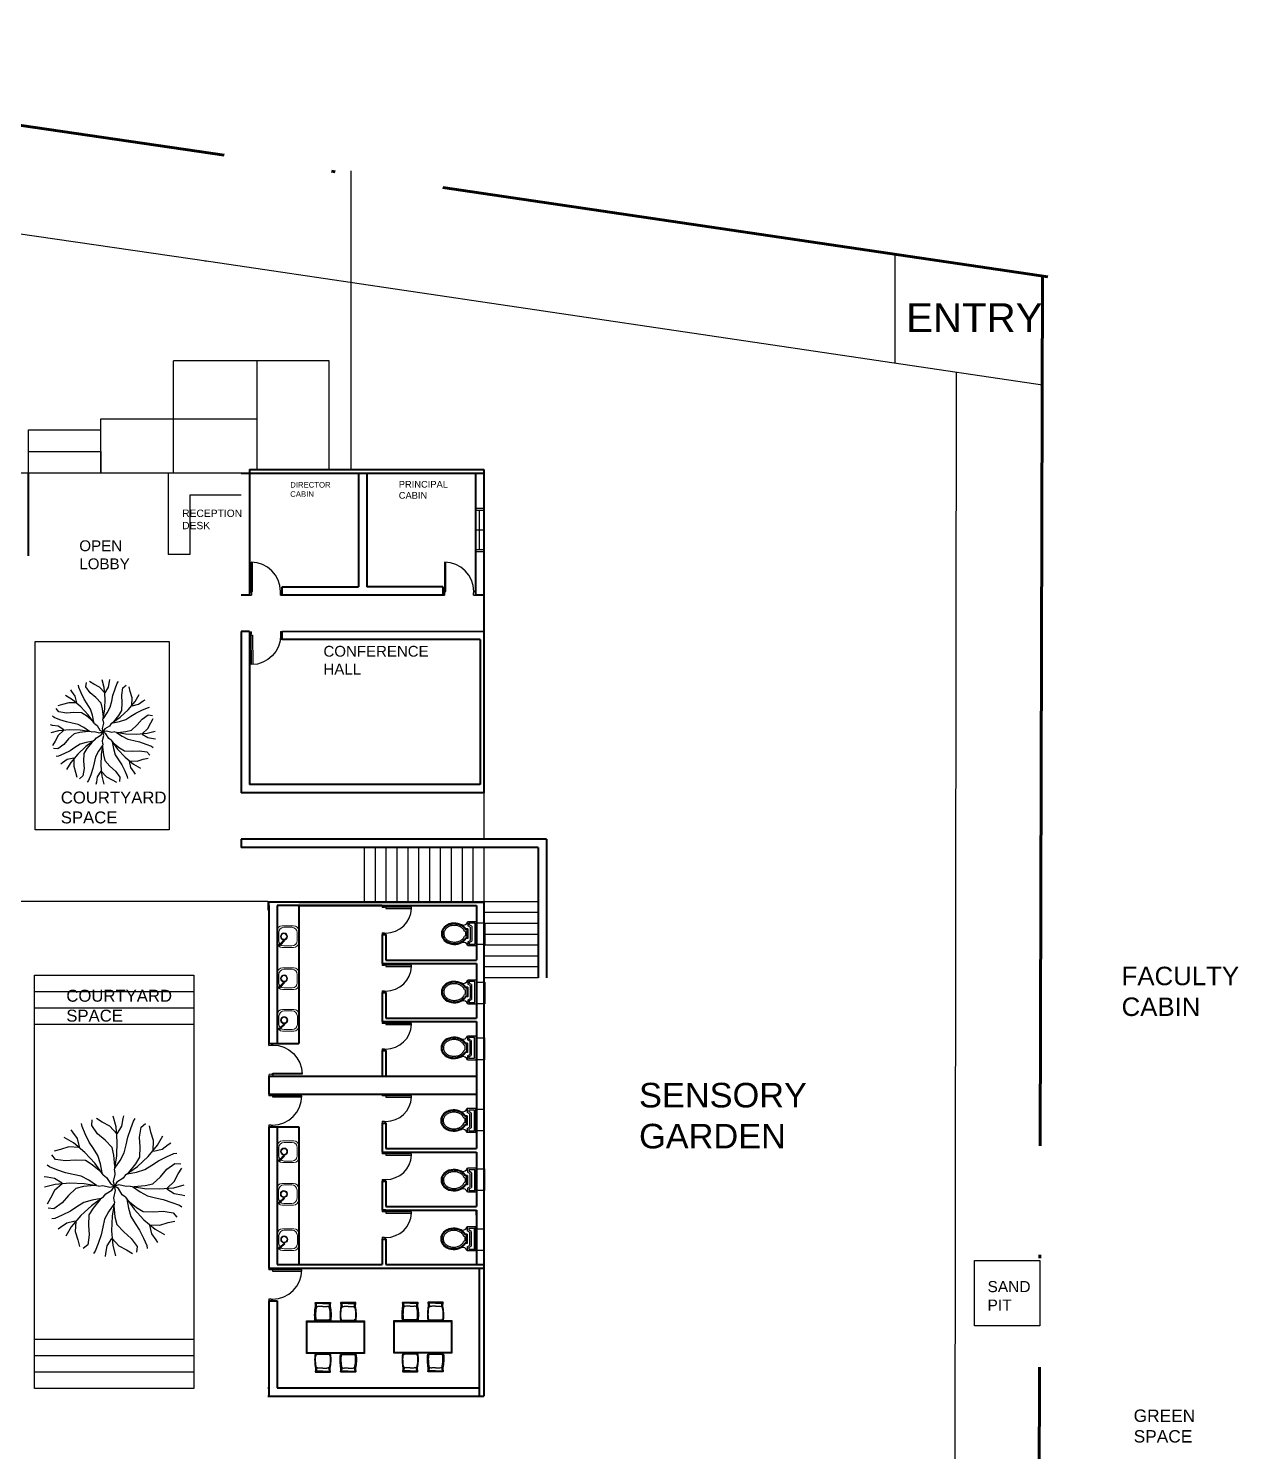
# Model space of a CAD drawing. Header units: metres. Extents: x -353 to 1688, y -477 to 135.
# Drawn here: x 774.8 to 808.19, y -295.71 to -256.45 of the extents above; entities that cross this region are included whole.
import ezdxf

# ---------------------------------------------------------------- set-up
doc = ezdxf.new("R2010")
doc.units = ezdxf.units.M
doc.header["$MEASUREMENT"] = 0
doc.linetypes.add('ACAD_ISO04W100', pattern=[30, 24, -3, 0, -3])
for name, color, linetype in [('ARCH', 7, 'Continuous'), ('door space', 1, 'Continuous'), ('ID-LOOSE2', 8, 'Continuous'), ('TREES', 82, 'Continuous'), ('WINDOW', 10, 'Continuous')]:
    doc.layers.add(name, color=color, linetype=linetype)
for name, color, linetype, plot in [('FURNITURE', 130, 'Continuous', False), ('STAIR', 231, 'Continuous', False), ('TEXT', 141, 'Continuous', False)]:
    doc.layers.add(name, color=color, linetype=linetype, plot=plot)
doc.layers.add('SITE BOUNDARY', color=6, linetype='ACAD_ISO04W100', lineweight=60)
doc.layers.add('WALL', color=2, linetype='Continuous', lineweight=40)
doc.styles.get("Standard").update_dxf_attribs({"font": 'arial.ttf'})

# ---------------------------------------------------------------- blocks, each defined once
blk = doc.blocks.new('BRANCHZ', base_point=(0.5, 0.5))
for p, q in [((0.83, 0.567), (0.876, 0.621)), ((0.876, 0.621), (0.934, 0.663)), ((0.934, 0.663), (0.976, 0.659)), ((0.959, 0.588), (0.984, 0.629)), ((0.721, 0.504), (0.776, 0.517)), ((0.776, 0.517), (0.83, 0.567)), ((0.876, 0.483), (0.93, 0.533)), ((0.93, 0.533), (0.959, 0.588)), ((0.533, 0.508), (0.5, 0.5)), ((0.584, 0.496), (0.533, 0.508)), ((0.613, 0.5), (0.584, 0.496)), ((0.613, 0.5), (0.717, 0.483)), ((0.629, 0.496), (0.684, 0.458)), ((0.642, 0.496), (0.721, 0.504)), ((0.684, 0.458), (0.738, 0.429)), ((0.717, 0.483), (0.821, 0.479)), ((0.738, 0.429), (0.796, 0.416)), ((0.796, 0.416), (0.851, 0.404)), ((0.821, 0.479), (0.926, 0.488)), ((0.876, 0.479), (0.93, 0.446)), ((0.926, 0.488), (1.001, 0.508)), ((0.93, 0.446), (0.984, 0.437)), ((0.984, 0.437), (1.005, 0.433)), ((0.851, 0.404), (0.913, 0.383)), ((0.913, 0.383), (0.967, 0.362)), ((0.967, 0.362), (0.984, 0.35))]:
    blk.add_line(p, q)
blk = doc.blocks.new('TREE-16')
at = {"xscale": 120, "yscale": 120, "zscale": 120}
for rotation in [134.9999999999999, 90, 44.99999999999985, 180, 224.9999999999999, 314.9999999999998, 270]:
    blk.add_blockref('BRANCHZ', (0, 0), dxfattribs=dict(at, rotation=rotation))
blk.add_blockref('BRANCHZ', (0, 0), dxfattribs=at)
blk = doc.blocks.new('A$C50846A53')
at = {"linetype": 'Continuous'}
for p, q in [((0, 0.74), (0, 0.56)), ((0.5, 0.74), (0, 0.74)), ((0.47, 0.71), (0.03, 0.71)), ((0.03, 0.71), (0.03, 0.59)), ((0.093, 0.64), (0.063, 0.59)), ((0.11, 0.61), (0.08, 0.56)), ((0.093, 0.64), (0.407, 0.64)), ((0.11, 0.61), (0.39, 0.61)), ((0.42, 0.56), (0.39, 0.61)), ((0.437, 0.59), (0.407, 0.64)), ((0.47, 0.59), (0.47, 0.71)), ((0.5, 0.56), (0.5, 0.74)), ((0, 0.56), (0.08, 0.56)), ((0.03, 0.59), (0.063, 0.59)), ((0.15, 0.557), (0.15, 0.52)), ((0.15, 0.557), (0.351, 0.557)), ((0.17, 0.537), (0.332, 0.537)), ((0.2, 0.507), (0.2, 0.488)), ((0.2, 0.507), (0.301, 0.507)), ((0.301, 0.507), (0.301, 0.488)), ((0.351, 0.557), (0.351, 0.52)), ((0.42, 0.56), (0.5, 0.56)), ((0.437, 0.59), (0.47, 0.59))]:
    blk.add_line(p, q, dxfattribs=at)
for centre, radius, start, end in [((-0.039, 0.461), 0.106, 344.642, 68.7339), ((0.11, 0.542), 0.06, 306.0032, 355.4798), ((0.391, 0.542), 0.06, 184.5202, 233.9959), ((0.539, 0.461), 0.106, 111.2661, 195.358)]:
    blk.add_arc(centre, radius, start, end, dxfattribs=at)
blk.add_ellipse((0.251, 0.274), major_axis=(0, 0.274), ratio=0.828948, start_param=0.459479, end_param=5.823706, dxfattribs=at)
for points, knots in [([(0.145, 0.493), (0.144, 0.492), (0.143, 0.491), (0.132, 0.483), (0.123, 0.475), (0.106, 0.457), (0.098, 0.447), (0.084, 0.426), (0.077, 0.415), (0.066, 0.391), (0.061, 0.378), (0.053, 0.352), (0.05, 0.339), (0.045, 0.311), (0.044, 0.298), (0.043, 0.27), (0.043, 0.256), (0.046, 0.228), (0.049, 0.215), (0.055, 0.188), (0.059, 0.175), (0.069, 0.15), (0.075, 0.138), (0.088, 0.116), (0.095, 0.105), (0.111, 0.085), (0.12, 0.077), (0.138, 0.06), (0.147, 0.053), (0.167, 0.041), (0.178, 0.036), (0.199, 0.028), (0.209, 0.025), (0.231, 0.021), (0.242, 0.02), (0.264, 0.02), (0.275, 0.021), (0.297, 0.026), (0.307, 0.029), (0.328, 0.038), (0.338, 0.044), (0.358, 0.057), (0.367, 0.064), (0.385, 0.081), (0.394, 0.09), (0.409, 0.11), (0.416, 0.121), (0.429, 0.144), (0.434, 0.156), (0.444, 0.181), (0.448, 0.194), (0.454, 0.221), (0.456, 0.235), (0.458, 0.262), (0.458, 0.276), (0.457, 0.304), (0.455, 0.318), (0.45, 0.345), (0.447, 0.358), (0.438, 0.384), (0.433, 0.396), (0.421, 0.42), (0.414, 0.431), (0.399, 0.452), (0.391, 0.461), (0.374, 0.479), (0.365, 0.486), (0.356, 0.493)], [0.542145, 0.542145, 0.542145, 0.542145, 0.562703, 0.562703, 0.724661, 0.724661, 0.886619, 0.886619, 1.048577, 1.048577, 1.210535, 1.210535, 1.372493, 1.372493, 1.534451, 1.534451, 1.696409, 1.696409, 1.858367, 1.858367, 2.020325, 2.020325, 2.182283, 2.182283, 2.344241, 2.344241, 2.506199, 2.506199, 2.668157, 2.668157, 2.830115, 2.830115, 2.992073, 2.992073, 3.154031, 3.154031, 3.315989, 3.315989, 3.477947, 3.477947, 3.639905, 3.639905, 3.801863, 3.801863, 3.963821, 3.963821, 4.125779, 4.125779, 4.287737, 4.287737, 4.449695, 4.449695, 4.611653, 4.611653, 4.773611, 4.773611, 4.935569, 4.935569, 5.097526, 5.097526, 5.259484, 5.259484, 5.421442, 5.421442, 5.5834, 5.5834, 5.741045, 5.741045, 5.741045, 5.741045]), ([(0.2, 0.488), (0.17, 0.474), (0.164, 0.47), (0.151, 0.46), (0.144, 0.454), (0.13, 0.439), (0.123, 0.431), (0.111, 0.413), (0.106, 0.404), (0.096, 0.384), (0.091, 0.373), (0.084, 0.352), (0.081, 0.34), (0.076, 0.317), (0.075, 0.305), (0.073, 0.282), (0.073, 0.27), (0.074, 0.246), (0.076, 0.234), (0.08, 0.211), (0.083, 0.2), (0.09, 0.178), (0.095, 0.167), (0.104, 0.147), (0.11, 0.138), (0.122, 0.12), (0.128, 0.112), (0.142, 0.097), (0.149, 0.09), (0.165, 0.078), (0.173, 0.073), (0.189, 0.064), (0.197, 0.06), (0.214, 0.055), (0.222, 0.053), (0.239, 0.05), (0.248, 0.05), (0.266, 0.051), (0.276, 0.052), (0.296, 0.057), (0.306, 0.061), (0.325, 0.071), (0.335, 0.077), (0.353, 0.091), (0.361, 0.099), (0.377, 0.117), (0.384, 0.127), (0.398, 0.149), (0.404, 0.161), (0.414, 0.185), (0.418, 0.198), (0.424, 0.225), (0.426, 0.239), (0.428, 0.267), (0.428, 0.281), (0.426, 0.309), (0.424, 0.323), (0.418, 0.349), (0.414, 0.363), (0.404, 0.387), (0.398, 0.399), (0.385, 0.421), (0.378, 0.431), (0.362, 0.449), (0.353, 0.458), (0.338, 0.469), (0.332, 0.474), (0.301, 0.488)], [0.459479, 0.459479, 0.459479, 0.459479, 0.567422, 0.567422, 0.720865, 0.720865, 0.874307, 0.874307, 1.02775, 1.02775, 1.181192, 1.181192, 1.334635, 1.334635, 1.488077, 1.488077, 1.64152, 1.64152, 1.794963, 1.794963, 1.948405, 1.948405, 2.101848, 2.101848, 2.25529, 2.25529, 2.408733, 2.408733, 2.562175, 2.562175, 2.715618, 2.715618, 2.86906, 2.86906, 3.022503, 3.022503, 3.175946, 3.175946, 3.356457, 3.356457, 3.536968, 3.536968, 3.717479, 3.717479, 3.89799, 3.89799, 4.078501, 4.078501, 4.259012, 4.259012, 4.439523, 4.439523, 4.620035, 4.620035, 4.800546, 4.800546, 4.981057, 4.981057, 5.161568, 5.161568, 5.342079, 5.342079, 5.52259, 5.52259, 5.703101, 5.703101, 5.823706, 5.823706, 5.823706, 5.823706])]:
    blk.add_open_spline(points, degree=3, knots=knots, dxfattribs=at)
blk = doc.blocks.new('DOOR-80')
at = {"layer": 'ARCH', "color": 32}
for p, q in [((-360, -263), (-360, -363)), ((-315, -263), (-360, -263)), ((-360, -363), (-310, -363)), ((-315, -263), (-315, -303)), ((-310, -303), (-315, -303)), ((-310, -303), (-310, -363)), ((390, -363), (390, -303)), ((395, -303), (390, -303)), ((390, -363), (440, -363)), ((440, -263), (395, -263)), ((395, -303), (395, -263)), ((440, -363), (440, -263))]:
    blk.add_line(p, q, dxfattribs=at)
blk.add_lwpolyline([(-280, 447), (-315, 447), (-315, -263), (-280, -263)], close=True, dxfattribs=at)
at = {"layer": 'ARCH', "color": 40}
blk.add_arc((-315, -263), 710, 0, 87.1744, dxfattribs=at)
blk = doc.blocks.new('A$C027E3DAA')
at = {"lineweight": 5}
for p, q in [((0, 100), (0, 320)), ((31, 132), (31, 288)), ((48, 356), (128, 276)), ((142, 290), (63, 369)), ((320, 420), (100, 420)), ((128, 276), (142, 290)), ((291, 388), (131, 388)), ((391, 132), (391, 288)), ((420, 100), (420, 320)), ((291, 32), (131, 32)), ((320, 0), (100, 0))]:
    blk.add_line(p, q, dxfattribs=at)
for centre, radius in [((47, 373), 16.5), ((47, 373), 8.24), ((214, 287), 68.5), ((214, 287), 54.8)]:
    blk.add_circle(centre, radius, dxfattribs=at)
for centre, start, end in [((100, 320), 90, 180), ((131, 288), 90, 180), ((291, 288), 0, 90), ((320, 320), 0, 90), ((100, 100), 180, 270), ((131, 132), 180, 270), ((291, 132), 270, 0), ((320, 100), 270, 0)]:
    blk.add_arc(centre, 100, start, end, dxfattribs=at)
blk = doc.blocks.new('A$C1D6968EA')
at = {"layer": 'ID-LOOSE2'}
for p, q in [((0.02, 0.387), (0.016, 0.396)), ((0.02, 0.387), (0.02, 0.396)), ((0.001, 0.385), (0.02, 0.387)), ((0.001, 0.017), (0.02, 0.016)), ((0.02, 0.016), (0.016, 0.006)), ((0.02, 0.016), (0.02, 0.006)), ((0.374, 0.201), (0.374, 0.308)), ((0.374, 0.201), (0.374, 0.094)), ((0.455, 0.201), (0.455, 0.385)), ((0.455, 0.201), (0.455, 0.018)), ((0.456, 0.201), (0.456, 0.385)), ((0.456, 0.201), (0.456, 0.018)), ((0.464, 0.201), (0.464, 0.385)), ((0.464, 0.201), (0.464, 0.017))]:
    blk.add_line(p, q, dxfattribs=at)
for centre, radius, start, end in [((0.137, -0.752), 1.154, 78.4357, 96.8363), ((-0.011, 0.389), 0.012, 341.7536, 26.5375), ((0.137, 1.154), 1.154, 263.1637, 281.5643), ((-0.011, 0.014), 0.012, 333.4625, 18.2464), ((0.276, 0.307), 0.0978, 0.5164, 53.1927), ((0.276, 0.095), 0.0978, 306.8073, 359.4836), ((0.346, 0.685), 0.317, 271.1591, 287.5641), ((0.346, -0.282), 0.317, 72.4359, 88.8409), ((0.394, 0.618), 0.241, 264.5513, 285.9626), ((0.394, -0.216), 0.241, 74.0374, 95.4487), ((0.454, 0.385), 0.000433, 341.7715, 99.2202), ((0.454, 0.018), 0.000433, 260.7798, 18.2285), ((0.455, 0.385), 0.000725, 357.3762, 107.5208), ((0.455, 0.018), 0.000725, 252.4792, 2.6238), ((0.461, 0.384), 0.00242, 10.345, 111.3742), ((0.461, 0.018), 0.00242, 248.6258, 349.655)]:
    blk.add_arc(centre, radius, start, end, dxfattribs=at)

msp = doc.modelspace()

# ---------------------------------------------------------------- linework, layer by layer
for p, q in [((800.32525, -329.05153), (800.40743, -265.93199)), ((778.65725, -268.7256), (778.65725, -270.96868)), ((779.25725, -269.3256), (779.25725, -270.96868)), ((779.25725, -270.96868), (778.65725, -270.96868)), ((787.36586, -277.5456), (787.36586, -278.8156)), ((784.06586, -279.0456), (784.06586, -280.5456)), ((784.96586, -279.0456), (784.96586, -280.5456)), ((787.36586, -279.0456), (787.36586, -280.5456)), ((781.40586, -280.5256), (781.40586, -280.7756)), ((787.36586, -280.5456), (784.06586, -280.5456))]:
    msp.add_line(p, q)
at = {"layer": 'Defpoints'}
for p, q in [((756.4045, -259.50639), (779.83171, -262.87926)), ((779.83171, -262.87926), (802.77539, -266.28331)), ((798.71304, -265.6806), (798.71304, -262.68322)), ((802.78384, -263.28331), (802.78384, -266.28331)), ((780.67586, -268.7256), (770.34317, -268.7256)), ((780.67586, -269.3256), (779.25725, -269.3256)), ((774.8023, -271.00385), (774.80317, -271.00385)), ((780.90586, -271.8556), (780.90586, -271.8556)), ((780.90586, -271.8556), (780.90586, -271.8556)), ((780.90586, -271.8556), (780.90586, -271.8556)), ((784.13586, -271.8556), (784.13488, -271.8556)), ((774.98489, -273.36542), (778.68489, -273.36542)), ((774.98489, -278.56542), (774.98489, -273.36542)), ((778.68489, -273.36542), (778.68489, -278.56542)), ((778.68489, -278.56542), (774.98489, -278.56542)), ((772.98586, -280.5256), (781.40586, -280.5256)), ((774.96839, -282.57406), (779.36839, -282.57406)), ((774.96839, -293.97406), (774.96839, -282.57406)), ((779.36839, -282.57406), (779.36839, -293.97406)), ((800.90329, -290.44318), (802.70329, -290.44318)), ((800.90329, -292.24318), (800.90329, -290.44318)), ((802.70329, -290.44318), (802.70329, -292.24318)), ((802.70329, -292.24318), (800.90329, -292.24318)), ((779.36839, -293.97406), (774.96839, -293.97406))]:
    msp.add_line(p, q, dxfattribs=at)
at = {"layer": 'door space'}
for p, q in [((780.94784, -271.17626), (780.94784, -271.98626)), ((780.98284, -271.98626), (780.98284, -271.17626)), ((786.28086, -271.1756), (786.28086, -271.9856)), ((786.31586, -271.9856), (786.31586, -271.1756)), ((780.94784, -271.98626), (780.90284, -271.98626)), ((780.90284, -271.98626), (780.90284, -272.08626)), ((780.94784, -271.98626), (780.98284, -271.98626)), ((780.94784, -271.98626), (780.94784, -272.02626)), ((780.95284, -272.02626), (780.94784, -272.02626)), ((780.95284, -272.02626), (780.95284, -272.08626)), ((781.75784, -272.02626), (781.75284, -272.02626)), ((781.75284, -272.08626), (781.75284, -272.02626)), ((781.80284, -271.98626), (781.75784, -271.98626)), ((781.75784, -272.02626), (781.75784, -271.98626)), ((781.80284, -272.08626), (781.80284, -271.98626)), ((786.28086, -271.9856), (786.23586, -271.9856)), ((786.23586, -271.9856), (786.23586, -272.0856)), ((786.28086, -271.9856), (786.31586, -271.9856)), ((786.28086, -271.9856), (786.28086, -272.0256)), ((786.28586, -272.0256), (786.28086, -272.0256)), ((786.28586, -272.0256), (786.28586, -272.0856)), ((787.09086, -272.0256), (787.08586, -272.0256)), ((787.08586, -272.0856), (787.08586, -272.0256)), ((787.13586, -271.9856), (787.09086, -271.9856)), ((787.09086, -272.0256), (787.09086, -271.9856)), ((787.13586, -272.0856), (787.13586, -271.9856)), ((780.90284, -272.08626), (780.95284, -272.08626)), ((781.75284, -272.08626), (781.80284, -272.08626)), ((786.23586, -272.0856), (786.28586, -272.0856)), ((787.08586, -272.0856), (787.13586, -272.0856)), ((780.90514, -273.09602), (780.95514, -273.09552)), ((780.90615, -273.19601), (780.90514, -273.09602)), ((780.95114, -273.19556), (780.90615, -273.19601)), ((780.95574, -273.15551), (780.95074, -273.15556)), ((780.95114, -273.19556), (780.95074, -273.15556)), ((780.95114, -273.19556), (780.98614, -273.19521)), ((780.95927, -274.00552), (780.95114, -273.19556)), ((780.95574, -273.15551), (780.95514, -273.09552)), ((780.98614, -273.19521), (780.99427, -274.00517)), ((781.7551, -273.08749), (781.8051, -273.08699)), ((781.7551, -273.08749), (781.7557, -273.14748)), ((781.7607, -273.14743), (781.7557, -273.14748)), ((781.7607, -273.14743), (781.7611, -273.18743)), ((781.8061, -273.18698), (781.7611, -273.18743)), ((781.8051, -273.08699), (781.8061, -273.18698)), ((781.43619, -284.45751), (781.53619, -284.45651)), ((781.43669, -284.50751), (781.43619, -284.45751)), ((781.43669, -284.50751), (781.49669, -284.50691)), ((781.49664, -284.50191), (781.53664, -284.5015)), ((781.53619, -284.45651), (781.53664, -284.5015)), ((781.50472, -285.30686), (781.44472, -285.30747)), ((781.44522, -285.35746), (781.44472, -285.30747)), ((781.54522, -285.35646), (781.44522, -285.35746)), ((781.50472, -285.30686), (781.50477, -285.31186)), ((781.54477, -285.31146), (781.50477, -285.31186)), ((781.54442, -285.27646), (782.35438, -285.26833)), ((781.54477, -285.31146), (781.54442, -285.27646)), ((782.35473, -285.30333), (781.54477, -285.31146)), ((781.54477, -285.31146), (781.54522, -285.35646)), ((781.43764, -285.85176), (781.43764, -285.90176)), ((781.53764, -285.85176), (781.43764, -285.85176)), ((781.49764, -285.90176), (781.43764, -285.90176)), ((781.53764, -285.89676), (781.49764, -285.89676)), ((781.49764, -285.90176), (781.49764, -285.89676)), ((781.53764, -285.89676), (781.53764, -285.85176)), ((782.34764, -285.89676), (781.53764, -285.89676)), ((781.53764, -285.89676), (781.53764, -285.93176)), ((781.53764, -285.93176), (782.34764, -285.93176)), ((781.43764, -286.70176), (781.43764, -286.75176)), ((781.43764, -286.70176), (781.49764, -286.70176)), ((781.43764, -286.75176), (781.53764, -286.75176)), ((781.49764, -286.70676), (781.49764, -286.70176)), ((781.49764, -286.70676), (781.53764, -286.70676)), ((781.53764, -286.75176), (781.53764, -286.70676)), ((781.43554, -290.65374), (781.43554, -290.70374)), ((781.53554, -290.65374), (781.43554, -290.65374)), ((781.49554, -290.70374), (781.43554, -290.70374)), ((781.53554, -290.69874), (781.49554, -290.69874)), ((781.49554, -290.70374), (781.49554, -290.69874)), ((781.53554, -290.69874), (781.53554, -290.65374)), ((782.34554, -290.69874), (781.53554, -290.69874)), ((781.53554, -290.69874), (781.53554, -290.73374)), ((781.53554, -290.73374), (782.34554, -290.73374)), ((781.43554, -291.50374), (781.43554, -291.55374)), ((781.43554, -291.50374), (781.49554, -291.50374)), ((781.43554, -291.55374), (781.53554, -291.55374)), ((781.49554, -291.50874), (781.49554, -291.50374)), ((781.49554, -291.50874), (781.53554, -291.50874)), ((781.53554, -291.55374), (781.53554, -291.50874))]:
    msp.add_line(p, q, dxfattribs=at)
for centre, major_axis in [((780.94784, -271.98626), (-0.57276, 0.57276)), ((786.28086, -271.9856), (-0.57276, 0.57276)), ((781.53764, -285.89676), (0.57276, 0.57276)), ((781.53554, -290.69874), (0.57276, 0.57276))]:
    msp.add_ellipse(centre, major_axis=major_axis, ratio=1, start_param=3.92699082, end_param=5.49778714, dxfattribs=at)
at = {"layer": 'door space', "extrusion": (0, 0, -1)}
for centre, major_axis in [((780.95114, -273.19556), (-0.56698, -0.57848)), ((781.54477, -285.31146), (0.57848, -0.56698))]:
    msp.add_ellipse(centre, major_axis=major_axis, ratio=1, start_param=3.92699082, end_param=5.49778714, dxfattribs=at)
at = {"layer": 'FURNITURE'}
for points in [[(783.13699, -291.62202, 0.10252325), (783.12741, -291.7094, -0.08046065), (783.14298, -292.08663, -0.30229994), (783.11856, -292.08371, 0.1979323), (783.10942, -292.08304, -0.02819302), (783.05535, -292.08663), (782.9253, -292.08663), (782.79526, -292.08663, -0.02819302), (782.74119, -292.08304, 0.1979323), (782.73205, -292.08371, -0.30229994), (782.70762, -292.08663, -0.08046065), (782.72319, -291.7094, 0.10252325), (782.71361, -291.62202, -0.58711132), (782.72439, -291.60283), (783.12621, -291.60283, -0.58711132)], [(783.41361, -291.62202, -0.10252325), (783.42319, -291.7094, 0.08046065), (783.40762, -292.08663, 0.30229994), (783.43205, -292.08371, -0.1979323), (783.44119, -292.08304, 0.02819302), (783.49526, -292.08663), (783.6253, -292.08663), (783.75535, -292.08663, 0.02819302), (783.80942, -292.08304, -0.1979323), (783.81856, -292.08371, 0.30229994), (783.84298, -292.08663, 0.08046065), (783.82741, -291.7094, -0.10252325), (783.83699, -291.62202, 0.58711132), (783.82621, -291.60283), (783.42439, -291.60283, 0.58711132)], [(785.54789, -291.61286, 0.10252325), (785.53831, -291.70025, -0.08046065), (785.55388, -292.07748, -0.30229994), (785.52946, -292.07455, 0.1979323), (785.52031, -292.07389, -0.02819302), (785.46625, -292.07748), (785.3362, -292.07748), (785.20616, -292.07748, -0.02819302), (785.15209, -292.07389, 0.1979323), (785.14295, -292.07455, -0.30229994), (785.11852, -292.07748, -0.08046065), (785.13409, -291.70025, 0.10252325), (785.12451, -291.61286, -0.58711132), (785.13529, -291.59368), (785.53711, -291.59368, -0.58711132)], [(785.82451, -291.61286, -0.10252325), (785.83409, -291.70025, 0.08046065), (785.81852, -292.07748, 0.30229994), (785.84295, -292.07455, -0.1979323), (785.85209, -292.07389, 0.02819302), (785.90616, -292.07748), (786.0362, -292.07748), (786.16625, -292.07748, 0.02819302), (786.22031, -292.07389, -0.1979323), (786.22946, -292.07455, 0.30229994), (786.25388, -292.07748, 0.08046065), (786.23831, -291.70025, -0.10252325), (786.24789, -291.61286, 0.58711132), (786.23711, -291.59368), (785.83529, -291.59368, 0.58711132)], [(783.13699, -293.50125, -0.10252325), (783.12741, -293.41386, 0.08046065), (783.14298, -293.03663, 0.30229994), (783.11856, -293.03956, -0.1979323), (783.10942, -293.04022, 0.02819302), (783.05535, -293.03663), (782.9253, -293.03663), (782.79526, -293.03663, 0.02819302), (782.74119, -293.04022, -0.1979323), (782.73205, -293.03956, 0.30229994), (782.70762, -293.03663, 0.08046065), (782.72319, -293.41386, -0.10252325), (782.71361, -293.50125, 0.58711132), (782.72439, -293.52043), (783.12621, -293.52043, 0.58711132)], [(783.41361, -293.50125, 0.10252325), (783.42319, -293.41386, -0.08046065), (783.40762, -293.03663, -0.30229994), (783.43205, -293.03956, 0.1979323), (783.44119, -293.04022, -0.02819302), (783.49526, -293.03663), (783.6253, -293.03663), (783.75535, -293.03663, -0.02819302), (783.80942, -293.04022, 0.1979323), (783.81856, -293.03956, -0.30229994), (783.84298, -293.03663, -0.08046065), (783.82741, -293.41386, 0.10252325), (783.83699, -293.50125, -0.58711132), (783.82621, -293.52043), (783.42439, -293.52043, -0.58711132)], [(785.54789, -293.49209, -0.10252325), (785.53831, -293.40471, 0.08046065), (785.55388, -293.02748, 0.30229994), (785.52946, -293.03041, -0.1979323), (785.52031, -293.03107, 0.02819302), (785.46625, -293.02748), (785.3362, -293.02748), (785.20616, -293.02748, 0.02819302), (785.15209, -293.03107, -0.1979323), (785.14295, -293.03041, 0.30229994), (785.11852, -293.02748, 0.08046065), (785.13409, -293.40471, -0.10252325), (785.12451, -293.49209, 0.58711132), (785.13529, -293.51128), (785.53711, -293.51128, 0.58711132)], [(785.82451, -293.49209, 0.10252325), (785.83409, -293.40471, -0.08046065), (785.81852, -293.02748, -0.30229994), (785.84295, -293.03041, 0.1979323), (785.85209, -293.03107, -0.02819302), (785.90616, -293.02748), (786.0362, -293.02748), (786.16625, -293.02748, -0.02819302), (786.22031, -293.03107, 0.1979323), (786.22946, -293.03041, -0.30229994), (786.25388, -293.02748, -0.08046065), (786.23831, -293.40471, 0.10252325), (786.24789, -293.49209, -0.58711132), (786.23711, -293.51128), (785.83529, -293.51128, -0.58711132)]]:
    msp.add_lwpolyline(points, format="xyb", close=True, dxfattribs=at)
for points in [[(782.4753, -293.01163), (782.4753, -292.11163), (784.0753, -292.11163), (784.0753, -293.01163)], [(782.4953, -292.99163), (782.4953, -292.13163), (784.0553, -292.13163), (784.0553, -292.99163)], [(784.8862, -293.00248), (784.8862, -292.10248), (786.4862, -292.10248), (786.4862, -293.00248)], [(784.9062, -292.98248), (784.9062, -292.12248), (786.4662, -292.12248), (786.4662, -292.98248)]]:
    msp.add_lwpolyline(points, close=True, dxfattribs=at)
at = {"layer": 'SITE BOUNDARY'}
for p, q in [((756.45707, -256.45412), (802.92683, -263.30439)), ((802.78384, -263.28331), (802.60039, -328.37691))]:
    msp.add_line(p, q, dxfattribs=at)
at = {"layer": 'STAIR'}
for p, q in [((783.70317, -268.6256), (783.70317, -260.38212)), ((778.80317, -268.7256), (778.80317, -265.6256)), ((783.10317, -265.6256), (778.80317, -265.6256)), ((781.10317, -265.6256), (781.10317, -268.6256)), ((783.10317, -268.6256), (783.10317, -265.6256)), ((776.80317, -268.7256), (776.80317, -267.2256)), ((776.80317, -267.2256), (781.10317, -267.2256)), ((774.80317, -268.7256), (774.80317, -267.5256)), ((774.80317, -267.5256), (776.80317, -267.5256)), ((774.80317, -268.1256), (776.80317, -268.1256)), ((776.80317, -268.1256), (776.80317, -268.7256)), ((781.10317, -268.6256), (783.10317, -268.6256)), ((784.06586, -279.0456), (784.06586, -280.5456)), ((784.36586, -279.0456), (784.36586, -280.5456)), ((784.66586, -279.0456), (784.66586, -280.5456)), ((784.96586, -279.0456), (784.96586, -280.5456)), ((785.26586, -279.0456), (785.26586, -280.5456)), ((785.56586, -279.0456), (785.56586, -280.5456)), ((785.86586, -279.0456), (785.86586, -280.5456)), ((786.16586, -279.0456), (786.16586, -280.5456)), ((786.46586, -279.0456), (786.46586, -280.5456)), ((786.76586, -279.0456), (786.76586, -280.5456)), ((787.06586, -279.0456), (787.06586, -280.5456)), ((787.36586, -279.0456), (787.36586, -280.5456)), ((788.86586, -280.5456), (787.36586, -280.5456)), ((788.86586, -280.8456), (787.36586, -280.8456)), ((788.86586, -281.1456), (787.36586, -281.1456)), ((788.86586, -281.4456), (787.36586, -281.4456)), ((788.86586, -281.7456), (787.36586, -281.7456)), ((788.86586, -282.0456), (787.36586, -282.0456)), ((788.86586, -282.3456), (787.36586, -282.3456)), ((788.86586, -282.6456), (787.36586, -282.6456)), ((774.96839, -283.02406), (779.36839, -283.02406)), ((774.96839, -283.47406), (779.36839, -283.47406)), ((774.96839, -283.92406), (779.36839, -283.92406)), ((779.36839, -292.62406), (774.96839, -292.62406)), ((779.36839, -293.07406), (774.96839, -293.07406)), ((779.36839, -293.52406), (774.96839, -293.52406))]:
    msp.add_line(p, q, dxfattribs=at)
at = {"layer": 'WALL'}
for p, q in [((779.69195, -259.87926), (779.69195, -259.87926)), ((779.69195, -262.85914), (779.69195, -262.87926)), ((774.80317, -271.00385), (774.80317, -268.72005)), ((780.67586, -268.7256), (787.36586, -268.7256)), ((780.90586, -268.6256), (780.90586, -271.8556)), ((780.90586, -268.6256), (787.36586, -268.6256)), ((783.90586, -268.7256), (783.90586, -271.8556)), ((784.13586, -268.7256), (784.13586, -271.8556)), ((787.13586, -268.7256), (787.13586, -272.0856)), ((787.36586, -268.6256), (787.36586, -277.5456)), ((780.90516, -271.85665), (780.90516, -272.08665)), ((781.80516, -272.08665), (781.80516, -271.85665)), ((781.80516, -271.85665), (783.90586, -271.85665)), ((786.23586, -271.8556), (784.13586, -271.8556)), ((786.23586, -271.8556), (786.23586, -272.0856)), ((780.90516, -272.0856), (780.67586, -272.0856)), ((784.13488, -272.0856), (781.80516, -272.0856)), ((786.23586, -272.0856), (784.13488, -272.0856)), ((787.36586, -272.0856), (787.13586, -272.0856)), ((780.67586, -273.08631), (780.67586, -277.5456)), ((780.90574, -273.08631), (780.67586, -273.08631)), ((780.90574, -273.08631), (780.90574, -273.31631)), ((781.80574, -273.08631), (787.36586, -273.08557)), ((781.80574, -273.31631), (781.80574, -273.08631)), ((780.90574, -273.31631), (780.90586, -273.31631)), ((780.90586, -273.3156), (780.90586, -277.3156)), ((787.26586, -273.3156), (781.80574, -273.3156)), ((787.26586, -273.3156), (787.26586, -277.3156)), ((787.36586, -277.5456), (780.67586, -277.5456)), ((787.26586, -277.3156), (780.90586, -277.3156)), ((777.19586, -278.56542), (777.19586, -278.5456)), ((780.67586, -278.8156), (780.67586, -279.0456)), ((789.09586, -278.8156), (780.67586, -278.8156)), ((788.86586, -279.0456), (780.67586, -279.0456)), ((788.86586, -279.0456), (788.86586, -280.8456)), ((789.09586, -278.8156), (789.09586, -280.8456)), ((781.43554, -280.65374), (781.43554, -280.55374)), ((784.66554, -280.55374), (781.43554, -280.55374)), ((781.43554, -280.65374), (781.43554, -284.45374)), ((784.56554, -280.65374), (781.66554, -280.65374)), ((781.66554, -280.65374), (781.66554, -284.45374)), ((782.26554, -280.55374), (787.36554, -280.55374)), ((782.26554, -280.65374), (784.56554, -280.65374)), ((782.26554, -280.65374), (782.26554, -284.45374)), ((784.56554, -280.65374), (787.16554, -280.65374)), ((787.16554, -280.65374), (787.16554, -282.15374)), ((787.36554, -280.55374), (787.36554, -286.13726)), ((788.86586, -280.8456), (788.86586, -282.6456)), ((789.09586, -280.8456), (789.09586, -282.6456)), ((784.56554, -281.45374), (784.66554, -281.45374)), ((784.56554, -281.45374), (784.56554, -282.25374)), ((784.66554, -281.45374), (784.66554, -282.15374)), ((784.56554, -282.25374), (787.16554, -282.25374)), ((784.66554, -282.15374), (787.16554, -282.15374)), ((787.16554, -282.25374), (787.16554, -283.75374)), ((784.56554, -283.05374), (784.66554, -283.05374)), ((784.56554, -283.05374), (784.56554, -283.85374)), ((784.66554, -283.05374), (784.66554, -283.75374)), ((784.66554, -283.75374), (787.16554, -283.75374)), ((784.56554, -283.85374), (787.16554, -283.85374)), ((787.16554, -283.85374), (787.16554, -286.13726)), ((781.43554, -284.45374), (782.26554, -284.45374)), ((784.56554, -284.65374), (784.66554, -284.65374)), ((784.56554, -284.65374), (784.56554, -285.35374)), ((784.66554, -284.65374), (784.66554, -285.35374)), ((781.43554, -285.35374), (787.16554, -285.35374)), ((781.43554, -285.35374), (781.43554, -285.85374)), ((781.43554, -285.85374), (787.16554, -285.85374)), ((787.16554, -285.85374), (787.16554, -287.35374)), ((787.36554, -285.85374), (787.36554, -289.1966)), ((781.43554, -286.75374), (782.26554, -286.75374)), ((781.43554, -286.75374), (781.43554, -290.65374)), ((781.66554, -286.75374), (781.66554, -290.55374)), ((781.66554, -286.75374), (781.66554, -290.55374)), ((782.26554, -286.75374), (782.26554, -290.55374)), ((784.56554, -286.65374), (784.66554, -286.65374)), ((784.56554, -286.65374), (784.56554, -287.45374)), ((784.66554, -286.65374), (784.66554, -287.35374)), ((784.66554, -287.35374), (787.16554, -287.35374)), ((784.56554, -287.45374), (787.16554, -287.45374)), ((787.16554, -287.45374), (787.16554, -288.95374)), ((784.56554, -288.25374), (784.56554, -289.05374)), ((784.56554, -288.25474), (784.66554, -288.25474)), ((784.66554, -288.25374), (784.66554, -288.95374)), ((784.66554, -289.05374), (784.56554, -289.05374)), ((784.66554, -288.95374), (787.16554, -288.95374)), ((784.66554, -289.05374), (787.16554, -289.05374)), ((787.16554, -289.05374), (787.16554, -289.1966)), ((787.16554, -289.1966), (787.16554, -289.05374)), ((787.16554, -289.05374), (787.16554, -290.55374)), ((787.36554, -288.95374), (787.36554, -294.18826)), ((787.13554, -289.5177), (787.13554, -290.17012)), ((784.56554, -289.85374), (784.66554, -289.85374)), ((784.56554, -289.85374), (784.56554, -290.55374)), ((784.66554, -289.85374), (784.66554, -290.55374)), ((781.43554, -290.65374), (787.36554, -290.65374)), ((781.66554, -290.55374), (784.56554, -290.55374)), ((784.66554, -290.55374), (787.36554, -290.55374)), ((787.23554, -290.65374), (787.23554, -294.18826)), ((787.23554, -290.65374), (787.23554, -294.18826)), ((781.43554, -291.55374), (781.66554, -291.55374)), ((781.43554, -291.55374), (781.43554, -294.18826)), ((781.66554, -291.55374), (781.66554, -293.95826)), ((778.99664, -293.97406), (778.99664, -293.95826)), ((781.40586, -293.95826), (781.43554, -293.95826)), ((781.66554, -293.95826), (787.23554, -293.95826)), ((787.36554, -293.95826), (787.36586, -293.95826)), ((781.40586, -294.18826), (787.36586, -294.18826))]:
    msp.add_line(p, q, dxfattribs=at)
at = {"layer": 'WINDOW'}
for p, q in [((787.13586, -270.8906), (787.13586, -269.6906)), ((787.13586, -269.6906), (787.36586, -269.6906)), ((787.36586, -269.6906), (787.36586, -270.8906)), ((787.13586, -269.7406), (787.36586, -269.7406)), ((787.25086, -270.8406), (787.25086, -269.7406)), ((783.90586, -270.2906), (783.90586, -270.2906)), ((787.36586, -270.2906), (787.13586, -270.2906)), ((787.36586, -270.8906), (787.36586, -270.2906)), ((787.36586, -270.8406), (787.13586, -270.8406)), ((787.36586, -270.8906), (787.13586, -270.8906)), ((787.16291, -281.72943), (787.16291, -281.12943)), ((787.16291, -281.12943), (787.39291, -281.12943)), ((787.39291, -281.12943), (787.39291, -281.72943)), ((787.39291, -281.72943), (787.16291, -281.72943)), ((787.16043, -283.36327), (787.16043, -282.76327)), ((787.16043, -282.76327), (787.39043, -282.76327)), ((787.39043, -282.76327), (787.39043, -283.36327)), ((787.39043, -283.36327), (787.16043, -283.36327)), ((787.15167, -284.90345), (787.15167, -284.30345)), ((787.15167, -284.30345), (787.38167, -284.30345)), ((787.38167, -284.30345), (787.38167, -284.90345)), ((787.38167, -284.90345), (787.15167, -284.90345)), ((787.14574, -286.86761), (787.14574, -286.26761)), ((787.14574, -286.26761), (787.37574, -286.26761)), ((787.37574, -286.26761), (787.37574, -286.86761)), ((787.37574, -286.86761), (787.14574, -286.86761)), ((787.15392, -288.51229), (787.15392, -287.91229)), ((787.15392, -287.91229), (787.38392, -287.91229)), ((787.38392, -287.91229), (787.38392, -288.51229)), ((787.38392, -288.51229), (787.15392, -288.51229)), ((787.14561, -290.17012), (787.14561, -289.57012)), ((787.14561, -289.57012), (787.37561, -289.57012)), ((787.37561, -289.57012), (787.37561, -290.17012)), ((787.37561, -290.17012), (787.14561, -290.17012))]:
    msp.add_line(p, q, dxfattribs=at)

# ---------------------------------------------------------------- block references
at = {"layer": 'door space', "color": 12, "xscale": 0.000999999996565748, "yscale": 0.000999999996565748, "zscale": 0.000999999996565748, "rotation": 270}
for p in [(784.92854, -281.01374), (784.92854, -282.61374), (784.92835, -284.21548), (784.92803, -286.2132), (784.92854, -287.81474), (784.92854, -289.41374)]:
    msp.add_blockref('DOOR-80', p, dxfattribs=at)
at = {"layer": 'FURNITURE', "xscale": 0.001426284879213249, "yscale": 0.001426284879213249, "zscale": 0.001426284879213249, "rotation": 90}
for p in [(782.2618, -281.80865), (782.26424, -282.96807), (782.26732, -284.11563), (782.26514, -287.74294), (782.2594, -288.91501), (782.26874, -290.16626)]:
    msp.add_blockref('A$C027E3DAA', p, dxfattribs=at)
at = {"layer": 'FURNITURE', "color": 7, "xscale": 1.304845739735994, "yscale": 1.304845739735994, "zscale": 1.304845739735994, "rotation": 270}
for p in [(786.19672, -281.10179), (786.19424, -282.71085), (786.18548, -284.25103), (786.17955, -286.25433), (786.18773, -287.89901), (786.17942, -289.5177, -0.00098)]:
    msp.add_blockref('A$C50846A53', p, dxfattribs=at)
at = {"layer": 'FURNITURE', "ltscale": 0.5}
for p, rotation in [((783.1268, -292.08371), 90), ((785.5377, -292.07455), 90), ((783.42381, -293.03956), 270.0000000000032), ((785.8347, -293.0304), 270.0000000000032)]:
    msp.add_blockref('A$C1D6968EA', p, dxfattribs=dict(at, rotation=rotation))
at = {"layer": 'FURNITURE', "ltscale": 0.5, "xscale": -1}
for p, rotation in [((783.42381, -292.08371), 269.9999999999968), ((785.8347, -292.07455), 269.9999999999968), ((783.1268, -293.03956), 90), ((785.5377, -293.0304), 90)]:
    msp.add_blockref('A$C1D6968EA', p, dxfattribs=dict(at, rotation=rotation))
at = {"layer": 'TREES', "color": 0}
for p, xscale, yscale, zscale in [((776.85753, -275.86089), 0.02393584911099371, 0.02393584911099371, 0.02393584911099371), ((777.17398, -288.38926), 0.0320120484411144, 0.0320120484411144, 0.0320120484411144)]:
    msp.add_blockref('TREE-16', p, dxfattribs=dict(at, xscale=xscale, yscale=yscale, zscale=zscale))

# ---------------------------------------------------------------- texts
at = {"layer": 'TEXT', "attachment_point": 1}
for s, width, gutter_width, insert, char_height in [('ENTRY', 0.1137345, 3.97206, (799.01889, -264.03507), 0.794412), ('DIRECTOR CABIN', 0.1302692, 0.76391, (782.02533, -268.9674), 0.1527823), ('PRINCIPAL CABIN', 0.2373658, 0.92025, (785.01996, -268.93708), 0.1840499), ('RECEPTION DESK ', 0.0515614, 1.01461, (779.04424, -269.72768), 0.202921), ('OPEN LOBBY', 0.0693657, 1.49379, (776.20613, -270.57597), 0.298757), ('CONFERENCE HALL', 0.1550482, 1.48327, (782.94215, -273.48717), 0.2966546), ('COURTYARD SPACE', 0.2376075, 1.64801, (775.69568, -277.50526), 0.3296019), ('FACULTY CABIN', 0.1704069, 2.5472, (804.96206, -282.33859), 0.5094394), ('COURTYARD SPACE', 0.2376075, 1.64801, (775.84796, -282.9739), 0.3296019), ('SENSORY GARDEN', 0.469782, 3.39108, (791.6486, -285.54237), 0.6782154), ('SAND PIT', 0.0374593, 1.5309, (801.26294, -291.00989), 0.30618), ('GREEN SPACE', 0.3595058, 1.70722, (805.29546, -294.5542), 0.3414446)]:
    msp.add_mtext_dynamic_manual_height_columns(s, width=width, gutter_width=gutter_width, heights=[0], dxfattribs=dict(at, insert=insert, char_height=char_height))

doc.saveas('drawing.dxf')
